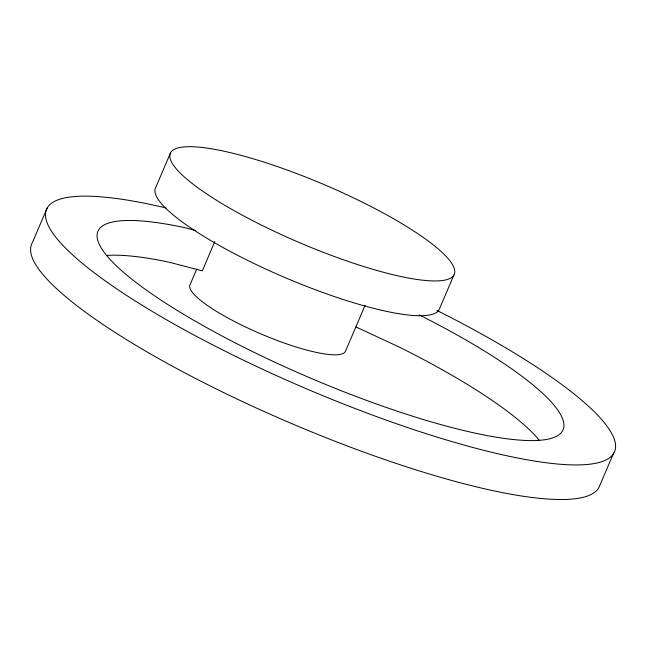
<?xml version="1.0" encoding="UTF-8"?>
<svg xmlns="http://www.w3.org/2000/svg" width="646" height="646" viewBox="0 0 646 646"><rect width="100%" height="100%" fill="white"/><g stroke="black" fill="none" stroke-linecap="round" stroke-linejoin="round"><path stroke-width="0.97" d="M47.142 208.093L32.3 242.831A308.667 63.042 23.1 0 0 285.056 420.748A308.667 63.042 23.1 0 0 598.858 487.682L613.7 452.943M170.609 152.65L155.767 187.38A154.329 31.517 23.1 0 0 282.149 276.343A154.329 31.517 23.1 0 0 439.054 309.805L453.888 275.075A154.329 31.517 23.1 0 0 254.645 159.223A154.329 31.517 23.1 0 0 228.216 207.285A154.329 31.517 23.1 0 0 453.888 275.075M196.715 269.156L190.142 284.531A84.537 17.264 23.1 0 0 259.369 333.255A84.537 17.264 23.1 0 0 345.319 351.585L365.103 305.275M214.803 241.596L202.311 270.844L169.228 262.236A252.756 51.623 23.1 0 0 106.445 255.485M195.746 230.541L184.07 227.497A252.756 51.623 23.1 0 0 175.655 309.474A252.756 51.623 23.1 0 0 528.355 440.556A252.756 51.623 23.1 0 0 419.214 314.885M356.059 327.005L399.761 347.306A252.756 51.623 23.1 0 1 539.135 440.087M436.938 310.46A308.667 63.042 23.1 0 1 569.667 464.821A308.667 63.042 23.1 0 1 133.1 299.607A308.667 63.042 23.1 0 1 166.062 207.947"/></g></svg>
